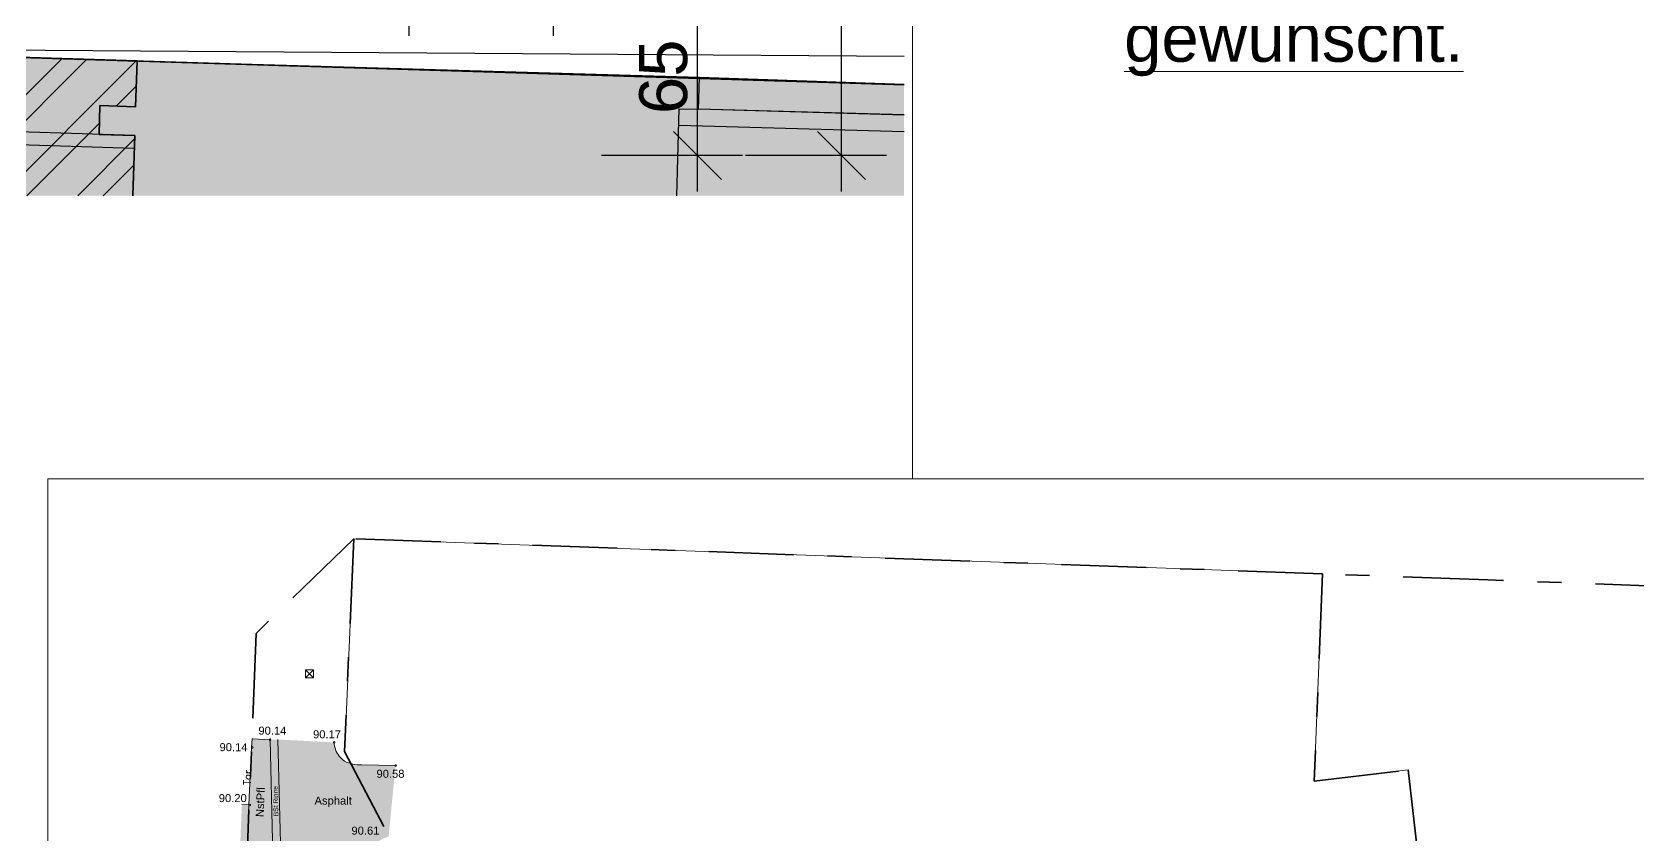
# Model space of a CAD drawing. Header units: centimetres. Extents: x 0 to 44.8, y 0 to 29.7.
# Drawn here: x 31.93 to 38.62, y 11.51 to 14.86 of the extents above; entities that cross this region are included whole.
import ezdxf
from ezdxf.xclip import XClip

# ---------------------------------------------------------------- set-up
doc = ezdxf.new("R2010")
doc.units = ezdxf.units.CM
doc.header["$MEASUREMENT"] = 0
doc.header["$XCLIPFRAME"] = 0
for name, pattern in [('9954', [75, 50, -25]), ('ACAD_ISO02W100', [0.42, 0.12, -0.3]), ('Doppelstrichlinie', [1.09361107349396, 0.529166650772095, -0.211666655540466, 0.14111111164093, -0.211666655540469])]:
    doc.linetypes.add(name, pattern=pattern)
for name, color, linetype in [('A-Bemaßung 1_100', 7, 'Continuous'), ('A-Fenster Türen', 7, 'Continuous'), ('A-Schraffuren', 7, 'Continuous'), ('A_WAND', 7, 'Continuous'), ('AB-01_Lageplan_1_Ebene 3000', 7, 'Continuous'), ('AB-01_Lageplan_1_Ebene 500', 7, 'Continuous'), ('AB-01_Lageplan_1_Ebene 510', 7, 'Continuous'), ('AB-01_Lageplan_1_Ebene 7350', 7, 'Continuous'), ('AB-01_Lageplan_1_Ebene 8000', 7, 'Continuous'), ('AB-01_Lageplan_1_Ebene 805', 7, 'Continuous'), ('FENSTERRAHMEN', 7, 'Continuous'), ('FENSTERÖFFNUNG', 7, 'Continuous'), ('Layout-Plankopf.Layout', 7, 'Continuous'), ('Layout-Zeichnung.Layout', 7, 'Continuous'), ('Neubau_A-Schraffuren', 7, 'Continuous'), ('Neubau_FENSTERRAHMEN', 7, 'Continuous'), ('Neubau_Wand', 7, 'Continuous'), ('Treppe_Rampe', 7, 'Continuous'), ('Unterzug', 7, 'Continuous')]:
    doc.layers.add(name, color=color, linetype=linetype)
doc.styles.add('ERSTELLTER_STIL_2', font='Simplex.shx')
doc.styles.add('ERSTELLTER_STIL_3', font='')
doc.styles.get('ERSTELLTER_STIL_3').set_extended_font_data('Arial')
pattern_1 = [(44.99999999999997, (5.879295221465711, 14.23450187050399), (-0.1590990257669731, 0.1590990257669733), []), (44.99999999999997, (5.82626221287672, 14.28753487909298), (-0.1590990257669731, 0.1590990257669733), [])]

# ---------------------------------------------------------------- blocks, each defined once
blk = doc.blocks.new('Zeichnung_1_1', base_point=(36.74530629999024, 8.74832333331868))
at = {"layer": 'AB-01_Lageplan_1_Ebene 8000', "linetype": 'Continuous', "lineweight": 18, "true_color": 0xcdbe89}
blk.add_hatch(color=43, dxfattribs=at).paths.add_polyline_path([(32.83702600001384, 11.6386580666461), (32.82638459999454, 11.38756233335129), (32.93776653333573, 11.37153619999011), (32.9248258000149, 11.90974406667635), (32.85325033334736, 11.91306633333937), (32.84992633330646, 11.91331626666674), (32.84727759999875, 11.87808546665394)])
at = {"layer": 'AB-01_Lageplan_1_Ebene 8000', "linetype": 'Continuous', "lineweight": 18, "true_color": 0xffeba8}
blk.add_hatch(color=41, dxfattribs=at).paths.add_polyline_path([(33.17609099999395, 5.237380133314317), (33.31259693334836, 5.441158666641143), (33.18568959998913, 5.547632400001845, -0.157381524477), (33.12026139999773, 5.701023999967347, -0.128788375616), (33.14288253336244, 5.836714999992054), (33.31168759998277, 6.311587533348017), (33.43642959997375, 6.644396999968193, -0.022277052459), (33.56579733334826, 6.947708533325069, -0.021247988138), (33.67718526664198, 7.156443000019407, -0.048101350208), (33.80104273333231, 7.326742066684488, -0.058882007324), (33.92744913336223, 7.43946299999294), (33.58206133332438, 7.565311266661467), (33.5639226000044, 7.515767999980127), (33.34157619996958, 7.139373666662152), (33.27423206666182, 7.175258800008066), (33.17791139997865, 7.393073733330624, -0.05256203959), (33.14327346669224, 7.500712733336456), (33.12603126664051, 7.624406533308913, -0.062141482822), (33.12013559998661, 8.076218466640128), (33.22435813334188, 9.0167460666283), (33.28734679997289, 9.61510979998188), (33.31188986666831, 9.866123466683518, 0.04115886591), (33.3153127333059, 10.13891286663053), (33.23847520002801, 11.23914513332735, -0.174428018174), (33.29320953332235, 11.41502420001288, -0.14582904836), (33.41838426663557, 11.50707826663364), (33.44763133332478, 11.80257086666252), (33.30580819999511, 11.80522193330588, -0.137828169697), (33.23532653332073, 11.82080940001277, -0.239808972247), (33.19180033330191, 11.8990069333396), (32.95783619997721, 11.91077093332353), (32.9248258000149, 11.90974406667635), (32.93776653333573, 11.37153619999011, 0.013722730797), (32.9486296666694, 11.22514039997568), (33.05596126664767, 10.17144566668158, 0.013004055053), (33.06104146669639, 10.05353313329884, -0.042710451748), (33.05827546665156, 9.883904533329966), (32.87845453333453, 8.120357800019917), (32.8602722000241, 7.838721466678677, 0.031237528669), (32.86195700000078, 7.518780000004454, 0.015406491371), (32.8918568666932, 7.216306933319316), (32.99320593332595, 6.437105666653053), (32.91193046668255, 6.1996902000093), (32.9485301999906, 6.149887266686349), (32.88618366667713, 5.974941799969357, 0.095335322341), (32.84552373332623, 5.606114133316708, 0.208853066122), (32.94614959997766, 5.418403733328602)])
at = {"layer": 'AB-01_Lageplan_1_Ebene 805', "linetype": 'Continuous', "lineweight": 13, "true_color": 0x9f9f9f}
blk.add_hatch(color=253, dxfattribs=at).paths.add_polyline_path([(32.80747073335277, 11.63991060001734), (32.75780100001988, 10.46789839999711), (32.80100853330481, 10.46670773332891), (32.82638459999454, 11.38756233335129), (32.83702600001384, 11.6386580666461)])
at = {"layer": 'AB-01_Lageplan_1_Ebene 3000', "color": 7, "linetype": 'Continuous', "lineweight": 18, "ltscale": 0.6666666666666666}
for p, q in [((33.07185823532375, 12.20106504349453), (33.10519161800409, 12.20106504349453)), ((33.10519161800409, 12.20106504349453), (33.07185823532375, 12.16773179478488)), ((33.10519161800409, 12.16773179478488), (33.07185823532375, 12.20106504349453)), ((33.07185823532375, 12.20106504349453), (33.07185823532375, 12.16773179478488)), ((33.10519161800409, 12.20106504349453), (33.10519161800409, 12.16773179478488)), ((33.07185823532375, 12.16773179478488), (33.10519161800409, 12.16773179478488))]:
    blk.add_line(p, q, dxfattribs=at)
at = {"layer": 'AB-01_Lageplan_1_Ebene 500', "color": 7, "linetype": 'Continuous', "lineweight": 13, "ltscale": 0.6666666666666666}
for centre in [(32.9248258000149, 11.90974406667635), (32.85060159997712, 11.87783560000923), (33.19180033330191, 11.8990069333396), (33.44763133332478, 11.80257086666252), (32.8403563333584, 11.63851693334017)]:
    blk.add_circle(centre, 0.0033333333209157, dxfattribs=at)
at = {"layer": 'AB-01_Lageplan_1_Ebene 510', "color": 1, "linetype": 'Doppelstrichlinie', "lineweight": 35, "ltscale": 0.6666666666666666, "true_color": 0xe60000}
for p, q in [((33.2734592132738, 12.746646633378), (32.86733924165832, 12.35279998510477)), ((33.2734592132738, 12.746646633378), (33.23511264717353, 11.86088665386579)), ((37.30825920008616, 12.60011337195605), (33.2734592132738, 12.746646633378)), ((37.30825920008616, 12.60011337195605), (37.27351925907536, 11.73709331033089)), ((37.99641253793013, 12.5750867082701), (37.30825920008616, 12.60011337195605)), ((38.79655264986933, 12.54605994756243), (37.99641253793013, 12.5750867082701)), ((32.86733924165832, 12.35279998510477), (32.8275392274842, 11.38757997662097)), ((33.23511264717353, 11.86088665386579), (33.48871260890404, 11.37485999498042)), ((37.27351925907536, 11.73709331033089), (37.66501927664887, 11.7844133675763)), ((37.66501927664887, 11.7844133675763), (37.80707925655313, 10.54099329637003))]:
    blk.add_line(p, q, dxfattribs=at)
at = {"layer": 'AB-01_Lageplan_1_Ebene 7350', "color": 7, "linetype": 'Continuous', "lineweight": 13, "ltscale": 0.6666666666666666}
for q in [(32.84992626655971, 11.91331621946109), (32.83702596036321, 11.63865807398224)]:
    blk.add_line((32.84727766591267, 11.87808540982253), q, dxfattribs=at)
at = {"layer": 'AB-01_Lageplan_1_Ebene 8000', "color": 7, "linetype": 'Continuous', "lineweight": 13, "ltscale": 0.6666666666666666}
for p, q in [((32.85325034745269, 11.91306636411427), (32.84992626655971, 11.91331621946109)), ((32.92482579909093, 11.90974402484032), (32.85325034745269, 11.91306636411427)), ((32.93776656443742, 11.37153618202882), (32.92482579909093, 11.90974402484032)), ((33.30580817928473, 11.80522196391921), (33.44763129899961, 11.80257081782896))]:
    blk.add_line(p, q, dxfattribs=at)
at = {"layer": 'AB-01_Lageplan_1_Ebene 8000', "color": 152, "linetype": '9954', "lineweight": 18, "ltscale": 0.6666666666666666, "true_color": 0x0069e6}
blk.add_line((32.97077359450389, 11.37270400458017), (32.95783617842479, 11.91077091022017), dxfattribs=at)
at = {"layer": 'AB-01_Lageplan_1_Ebene 8000', "color": 7, "linetype": 'Continuous', "lineweight": 13, "ltscale": 0.6666666666666666, "flags": 128}
for points in [[(33.19180033330191, 11.8990069333396), (33.19239106667879, 11.89129086663882), (33.19358466664042, 11.88364480000565), (33.19537393331871, 11.8761157999991), (33.19774773331083, 11.86875019997941), (33.2006915333281, 11.8615933333146), (33.20418720002323, 11.85468919996744), (33.20821319997655, 11.84808020001213), (33.21274479999232, 11.84180713332523), (33.21775406666418, 11.83590846663307), (33.22321026665804, 11.83042059999515), (33.22907980002796, 11.82537719997825), (33.23532653332073, 11.82080940001277)], [(33.23532653332073, 11.82080940001277), (33.24352286668208, 11.81677559998455), (33.25197600001175, 11.8133122000156), (33.26064633335015, 11.81043526666201), (33.2694931999999, 11.80815846664771), (33.27847506663772, 11.80649233335593), (33.28755000003021, 11.80544479997785), (33.29667526668878, 11.80502059999178), (33.30580819999511, 11.80522193330588)]]:
    blk.add_lwpolyline(points, dxfattribs=at)
at = {"layer": 'AB-01_Lageplan_1_Ebene 805', "color": 7, "linetype": 'Continuous', "lineweight": 13, "ltscale": 0.6666666666666666}
for p, q in [((33.2734592132738, 12.746646633378), (33.24123256250774, 12.0019399779652)), ((37.30825920008616, 12.60011337195605), (33.2734592132738, 12.746646633378)), ((37.27351925907536, 11.73709331033089), (37.30825920008616, 12.60011337195605)), ((37.66501927664887, 11.7844133675763), (37.27351925907536, 11.73709331033089)), ((37.80707925655313, 10.54099329637003), (37.66501927664887, 11.7844133675763)), ((32.83702596036321, 11.63865807398224), (32.8074706852624, 11.63991056601305)), ((32.83702596036321, 11.63865807398224), (32.82638453406099, 11.38756229248918))]:
    blk.add_line(p, q, dxfattribs=at)
at = {"layer": 'AB-01_Lageplan_1_Ebene 500', "color": 7, "linetype": 'Continuous', "lineweight": 13, "char_height": 0.0333333333333333, "style": 'ERSTELLTER_STIL_3'}
for s, insert, attachment_point in [('\\A1;{\\pqc;\\fArial|b0|i0|c0|p38;90.14}', (32.93465060000962, 11.93061223809515), 8), ('\\A1;{\\pqr;\\fArial|b0|i0|c0|p38;90.17}', (33.22022186665805, 11.91536577142358), 9), ('\\A1;{\\pqr;\\fArial|b0|i0|c0|p38;90.14}', (32.83083926668091, 11.87863298571083), 6), ('\\A1;{\\pqc;\\fArial|b0|i0|c0|p38;90.58}', (33.42635566665812, 11.78502806664621), 2), ('\\A1;{\\pqr;\\fArial|b0|i0|c0|p38;90.20}', (32.82777806668555, 11.64989410474498), 9), ('\\A1;{\\pqr;\\fArial|b0|i0|c0|p38;90.61}', (33.38031293332904, 11.51441910475093), 9)]:
    blk.add_mtext(s, dxfattribs=dict(at, insert=insert, attachment_point=attachment_point))
at = {"layer": 'AB-01_Lageplan_1_Ebene 7350', "color": 1, "linetype": 'Continuous', "lineweight": 35, "true_color": 0xe60000, "insert": (32.84359129389585, 11.72151802113177), "char_height": 0.03, "attachment_point": 7, "rotation": 87.44638125946337, "style": 'ERSTELLTER_STIL_2'}
blk.add_mtext('\\A1;{\\pql;\\FSimplex.shx;Tor}', dxfattribs=at)
at = {"layer": 'AB-01_Lageplan_1_Ebene 8000', "color": 7, "linetype": 'Continuous', "lineweight": 13, "style": 'ERSTELLTER_STIL_3'}
for s, insert, char_height, attachment_point, rotation in [('\\A1;{\\pql;\\fArial|b0|i0|c0|p38;NstPfl}', (32.8981504022399, 11.58725727900086), 0.0333333333333333, 7, 87.31625791422398), ('\\A1;{\\pqr;\\fArial|b0|i0|c0|p38;BSt Rinne}', (32.93612066448679, 11.71677293119906), 0.02, 3, 91.61761829020958)]:
    blk.add_mtext(s, dxfattribs=dict(at, insert=insert, char_height=char_height, attachment_point=attachment_point, rotation=rotation))
at = {"layer": 'AB-01_Lageplan_1_Ebene 8000', "color": 7, "linetype": 'Continuous', "lineweight": 13, "insert": (33.10994733335164, 11.62981725716423), "char_height": 0.0333333333333333, "attachment_point": 7, "style": 'ERSTELLTER_STIL_3'}
blk.add_mtext('\\A1;{\\pql;\\fArial|b0|i0|c0|p38;Asphalt}', dxfattribs=at)
blk = doc.blocks.new('Zeichnung_2_1', base_point=(5.879295221465711, 14.23450187050399))
at = {"layer": 'A-Bemaßung 1_100', "linetype": 'Continuous', "lineweight": 0, "true_color": 0x777777}
blk.add_hatch(color=8, dxfattribs=at).paths.add_polyline_path([(29.67701833416376, 14.34167012454972), (29.57531588981897, 4.749999976667579), (31.86775733111749, 4.749999976667579), (31.86775733111749, 14.17460262641891), (35.56481878285078, 14.17460262641891), (35.56481878285078, 14.63718688469132), (30.63087162171721, 14.78918978058238), (30.62753638258377, 14.34167012454972)])
at = {"layer": 'A-Schraffuren', "linetype": 'Continuous', "lineweight": 13, "true_color": 0x9f9f9f}
blk.add_hatch(color=253, dxfattribs=at).paths.add_polyline_path([(32.21632460610415, 14.54948742545242), (32.21262742013271, 14.4295440892243), (32.3609961465209, 14.42497110957069), (32.35275241430425, 14.17460234382403), (34.61905010954978, 14.17460234382403), (34.62909380725557, 14.53645126641807), (34.70880449840819, 14.53423884000915), (34.71247076227924, 14.66632807802637), (32.3712094170353, 14.73515917727544), (32.3649451979875, 14.54490646590194)])
at = {"layer": 'Neubau_A-Schraffuren', "linetype": 'Continuous', "lineweight": 13, "true_color": 0x9f9f9f}
h = blk.add_hatch(dxfattribs=at)
h.set_pattern_fill('MW_NATURSTEIN_1_0001', color=253, style=0, pattern_type=2)
h.set_pattern_definition(pattern_1)
h.paths.add_polyline_path([(31.01921489004457, 14.04646465099118), (31.86775772311696, 14.02031004023594), (31.86775772311696, 14.17460234382403), (32.35275241430425, 14.17460234382403), (32.3609961465209, 14.42497110957069), (32.21262742013271, 14.4295440892243), (32.21632460610415, 14.54948742545242), (32.3649451979875, 14.54490646590194), (32.3712094170353, 14.73515917727544), (31.04323886833387, 14.77609106081471), (31.03697464928607, 14.58583834944121), (31.13924450890767, 14.58268629017512), (31.13554782167977, 14.46274345269055), (31.03302559781946, 14.46590349185351)])
h = blk.add_hatch(dxfattribs=at)
h.set_pattern_fill('MW_NATURSTEIN_1_0001', color=253, style=0, pattern_type=2)
h.set_pattern_definition(pattern_1)
h.paths.add_polyline_path([(31.01921489004457, 14.04646465099118), (31.86775772311696, 14.02031004023594), (31.86775772311696, 14.17460234382403), (32.35275241430425, 14.17460234382403), (32.3609961465209, 14.42497110957069), (32.21262742013271, 14.4295440892243), (32.21632460610415, 14.54948742545242), (32.3649451979875, 14.54490646590194), (32.3712094170353, 14.73515917727544), (31.04323886833387, 14.77609106081471), (31.03697464928607, 14.58583834944121), (31.13924450890767, 14.58268629017512), (31.13554782167977, 14.46274345269055), (31.03302559781946, 14.46590349185351)])
at = {"layer": 'A-Bemaßung 1_100', "color": 7, "linetype": 'Continuous', "lineweight": 25, "ltscale": 10}
for p, q in [((35.30463746348787, 14.34166996356734), (35.30463746348787, 24.48822255516357)), ((33.50463756104873, 14.84004594432887), (33.50463756104873, 14.99027099422789)), ((34.10463752852845, 14.84004594432887), (34.10463752852845, 14.99027099422789)), ((34.70463749600816, 14.34166996356734), (34.70463749600816, 14.99027099422789)), ((34.6044872964943, 14.44182016308119), (34.80478769552203, 14.24152026279703)), ((35.20448726397401, 14.44182016308119), (35.40478766300174, 14.24152026279703)), ((34.89241893306782, 14.34166996356734), (34.3046376839362, 14.34166996356734)), ((34.70463749600816, 14.19144491366832), (34.70463749600816, 14.34166996356734)), ((35.49241890054753, 14.34166996356734), (34.90463765141592, 14.34166996356734)), ((35.30463746348787, 14.19144491366832), (35.30463746348787, 14.34166996356734))]:
    blk.add_line(p, q, dxfattribs=at)
at = {"layer": 'A-Bemaßung 1_100', "color": 7, "linetype": 'Continuous', "lineweight": 25, "ltscale": 10, "flags": 128}
blk.add_lwpolyline([(35.56481850993091, 14.63718671849582), (30.63087149063543, 14.78918951694118), (30.62753661876509, 14.34167002368436), (29.67701818164613, 14.34167002368436), (29.57531572020202, 4.749999999999992)], dxfattribs=at)
at = {"layer": 'A-Schraffuren', "color": 7, "linetype": 'Continuous', "lineweight": 25, "ltscale": 10, "flags": 128}
blk.add_lwpolyline([(34.61904983935763, 14.17460239220382), (34.62909358593741, 14.53645145452503), (34.7088046101503, 14.5342389279937), (34.71247097579551, 14.66632802930883), (32.37120961737905, 14.73515911006042), (32.36494525220601, 14.54490641600655), (32.21632461535876, 14.54948736896196), (32.212627589722, 14.4295443195503), (32.36099617742816, 14.42497114785839), (32.35275237297995, 14.17460239220381)], dxfattribs=at)
at = {"layer": 'A_WAND', "color": 7, "linetype": 'Continuous', "lineweight": 25, "ltscale": 10}
blk.add_line((35.56481870277442, 14.75380477914414), (30.63087130161725, 14.78918941514705), dxfattribs=at)
at = {"layer": 'FENSTERRAHMEN', "color": 7, "linetype": 'Continuous', "lineweight": 25, "ltscale": 10}
for p, q in [((35.56481829762308, 14.5104787704715), (34.70880482223406, 14.53423902675007)), ((35.56481848527818, 14.51087383804029), (34.70880890127257, 14.53463409729055)), ((35.5648184962874, 14.44045176529345), (34.62689321688258, 14.46648558227316)), ((35.56481866492549, 14.4408467355571), (34.6268972762332, 14.4668805557853))]:
    blk.add_line(p, q, dxfattribs=at)
at = {"layer": 'FENSTERÖFFNUNG', "color": 7, "linetype": 'Continuous', "lineweight": 25, "ltscale": 10}
for p, q in [((35.56481866901233, 14.63699328651511), (34.71298716598838, 14.66631188761694)), ((35.56481835582334, 14.63738791699519), (34.71299124506216, 14.66670702162885))]:
    blk.add_line(p, q, dxfattribs=at)
at = {"layer": 'Neubau_A-Schraffuren', "color": 7, "linetype": 'Continuous', "lineweight": 25, "ltscale": 10, "flags": 128}
blk.add_lwpolyline([(32.35275237297995, 14.17460239220382), (32.36099617742816, 14.42497114785845), (32.212627589722, 14.42954431955036), (32.21632461535877, 14.5494873689619), (32.36494525220601, 14.54490641600649), (32.37120961737905, 14.73515911006042), (31.0432390611191, 14.77609127425304), (31.03697467826145, 14.58583857467354), (31.13924461220398, 14.58268629867581), (31.13554759645962, 14.46274326188514), (31.0330256124271, 14.46590330684686), (31.0192149098752, 14.04646479178558), (31.86775753805959, 14.02031007549615)], dxfattribs=at)
blk.add_lwpolyline([(32.35275237297995, 14.17460239220382), (32.36099617742816, 14.42497114785845), (32.212627589722, 14.42954431955036), (32.21632461535877, 14.5494873689619), (32.36494525220601, 14.54490641600649), (32.37120961737905, 14.73515911006042), (31.0432390611191, 14.77609127425304), (31.03697467826145, 14.58583857467354), (31.13924461220398, 14.58268629867581), (31.13554759645962, 14.46274326188514), (31.0330256124271, 14.46590330684686), (31.0192149098752, 14.04646479178558), (31.86775753805959, 14.02031007549615)], dxfattribs=at)
at = {"layer": 'Neubau_FENSTERRAHMEN', "color": 7, "linetype": 'Continuous', "lineweight": 25, "ltscale": 10}
for p, q in [((32.3609961465209, 14.42497110957069), (31.03304355258744, 14.4664516110202)), ((32.35924156669525, 14.37168933812843), (31.03128947150534, 14.41316983957793))]:
    blk.add_line(p, q, dxfattribs=at)
at = {"layer": 'Neubau_Wand', "color": 7, "linetype": 'Continuous', "lineweight": 25, "ltscale": 10}
blk.add_line((32.3712094170353, 14.73515917727544), (31.04323886833387, 14.77609106081471), dxfattribs=at)
at = {"layer": 'Treppe_Rampe', "color": 7, "linetype": 'Continuous', "lineweight": 25, "ltscale": 10, "flags": 128}
blk.add_lwpolyline([(29.57501298356572, 4.749999999999994), (29.68192306637605, 14.8180512479229), (35.56481850993091, 14.63672218361089)], dxfattribs=at)
at = {"layer": 'Unterzug', "color": 7, "linetype": 'ACAD_ISO02W100', "lineweight": 25, "ltscale": 10}
blk.add_line((32.3712139057273, 14.73555418217081), (31.04324335702586, 14.77648656445363), dxfattribs=at)
at = {"layer": 'A-Bemaßung 1_100', "color": 7, "linetype": 'Continuous', "lineweight": 25, "insert": (34.66463751097202, 14.51419853123936), "char_height": 0.2, "width": 0.303544, "attachment_point": 7, "rotation": 90, "style": 'ERSTELLTER_STIL_3'}
blk.add_mtext('\\A1;{\\pql;\\fArial|b0|i0|c0|p38;65}', dxfattribs=at)

msp = doc.modelspace()

# ---------------------------------------------------------------- linework, layer by layer
at = {"layer": 'A-Fenster Türen', "color": 7, "linetype": 'Continuous', "lineweight": 13, "ltscale": 10}
msp.add_lwpolyline([(31.99999999999998, 4.499999999999992), (41.5, 4.499999999999992), (41.5, 12.99664666665193), (31.99999999999998, 12.99664666665193)], close=True, dxfattribs=at)
at = {"layer": 'Layout-Plankopf.Layout', "color": 7, "linetype": 'Continuous', "lineweight": 13, "ltscale": 10}
msp.add_line((35.59999999999997, 12.99664666665193), (35.59999999999997, 29.19999999999999), dxfattribs=at)

# ---------------------------------------------------------------- block references
at = {"layer": 'Layout-Zeichnung.Layout', "color": 7, "linetype": 'Continuous', "lineweight": 13, "ltscale": 10}
ref = msp.add_blockref('Zeichnung_2_1', (5.879295221465711, 14.23450187050399), dxfattribs=at)
XClip(ref).set_block_clipping_path([(2.094737042159644, 4.749999999999994), (31.86775753805958, 4.749999999999994), (31.86775753805958, 14.17460239220382), (35.56481850993091, 14.17460239220382), (35.56481850993091, 28.90120136266782), (2.094737042159644, 28.90120136266782)])
ref = msp.add_blockref('Zeichnung_1_1', (36.74530629999024, 8.74832333331868), dxfattribs=at)
XClip(ref).set_block_clipping_path([(32.24999999999092, 4.749999999993193), (41.24061259998974, 12.74664666664442)])

# ---------------------------------------------------------------- texts
at = {"layer": 'Layout-Plankopf.Layout', "color": 7, "linetype": 'Continuous', "lineweight": 13, "insert": (36.48171642318025, 26.2152368993243), "char_height": 0.1999999999999999, "width": 5.004356253745411, "attachment_point": 1, "line_spacing_factor": 0.9400696937802816, "style": 'ERSTELLTER_STIL_3'}
msp.add_mtext('\\A1;{\\pql;\\fArial|b0|i0|c0|p38;Abstimmungen Denkmalschutz:\\P\\pql;\\fArial|b0|i0|c0|p38;\\P\\pql;\\fArial|b0|i0|c0|p38;\\L\\LErdgeschoss\\P\\pql;\\fArial|b0|i0|c0|p38;\\P\\pql;\\pt0.25;\\fArial|b0|i0|c0|p38;- ^IIm Eingangsbereich und in Teilen unter der Bestandstreppe soll der Ziegelboden erhalten bleiben.\\P\\pql;\\pt0.25;\\fArial|b0|i0|c0|p38;\\P\\pql;\\pt0.25;\\fArial|b0|i0|c0|p38;- ^IDie Sichtbarkeit der Ziegelstruktur an den Gewölbedecken in Abhängigkeit der Ziegelqualität soll möglichst erhalten bleiben\\P\\pql;\\pt0.25;\\fArial|b0|i0|c0|p38;^I- alternativ: Deckenputz möglich\\P\\pql;\\pt0.25;\\fArial|b0|i0|c0|p38;\\P\\pql;\\pt0.25;\\fArial|b0|i0|c0|p38;- ^IFreistehende Säulen sollen einen Brandschutzanstrich erhalten.\\P\\pql;\\pt0.25;\\fArial|b0|i0|c0|p38;\\P\\pql;\\pt0.25;\\fArial|b0|i0|c0|p38;- ^I\\fArial|b0|i0|c0|p38;Rückzubauende\\fArial|b0|i0|c0|p38; Feuerstellen sind zu dokumentieren.\\P\\pql;\\pt0.25;\\fArial|b0|i0|c0|p38;\\P\\pql;\\pt0.25;\\fArial|b0|i0|c0|p38;\\P\\pql;\\pt0.25;\\fArial|b0|i0|c0|p38;\\L\\LDachgeschoss und Ansichten\\P\\pql;\\pt0.25;\\fArial|b0|i0|c0|p38;\\P\\pql;\\pt0.25;\\fArial|b0|i0|c0|p38;- ^IFür die Errichtung der neuen Schleppgauben ist die Dachneigung der Schleppgauben im Bestand möglichst nahe nachzuempfinden.\\P\\pql;\\pt0.25;\\fArial|b0|i0|c0|p38;\\P\\pql;\\pt0.25;\\fArial|b0|i0|c0|p38;\\L\\LAußenanlagen\\P\\pql;\\pt0.25;\\fArial|b0|i0|c0|p38;\\P\\pql;\\pt0.25;\\fArial|b0|i0|c0|p38;- ^IIn den Eingangsbereichen und Terrassen außen sollten im Bestand vorhandene Ziegelsteine für den Belag wiederverwendet und zur Ergänzung nachempfunden werden. Ein Materialwechsel in bspw. Holz ist nicht gewünscht.}', dxfattribs=at)

doc.saveas('drawing.dxf')
